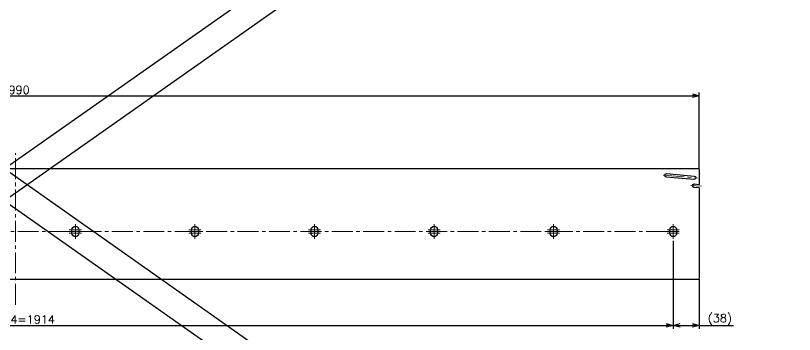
# Model space of a CAD drawing. Header units: millimetres. Extents: x 0 to 8235, y -19 to 2332.
# Drawn here: x 1764 to 2897, y 907 to 1371 of the extents above; entities that cross this region are included whole.
import ezdxf
from ezdxf import colors
from ezdxf.entities.mleader import LeaderData, LeaderLine
from ezdxf.enums import TextEntityAlignment as Align
from ezdxf.math import Vec2, Vec3

# ---------------------------------------------------------------- set-up
doc = ezdxf.new("R2010")
doc.units = ezdxf.units.MM
doc.header["$LTSCALE"] = 1.6
doc.header["$PDMODE"] = 99
doc.header["$PDSIZE"] = 1
doc.linetypes.add('CENTER2', pattern=[28.575000000000003, 19.05, -3.175, 3.175, -3.175])
doc.layers.add('05_CENTER', color=4, linetype='CENTER2', lineweight=13)
doc.layers.add('08_DIM', color=3, linetype='Continuous', lineweight=13)
doc.styles.add('KSS_TXT', font='txt.shx', dxfattribs={"bigfont": 'extfont2.shx'})
doc.styles.get("Standard").update_dxf_attribs({"font": 'txt.shx', "bigfont": 'extfont2.shx'})
doc.dimstyles.new('KSS_DIM', dxfattribs={"dimscale": 4, "dimtxt": 3, "dimasz": 2.5, "dimexe": 1.25, "dimexo": 0.625, "dimtad": 1, "dimdsep": 46, "dimtxsty": 'KSS_TXT', "dimblk": 'OPEN30', "dimcen": 0, "dimazin": 2, "dimtfac": 0.75, "dimtmove": 0, "dimatfit": 3, "dimldrblk": 'OPEN30', "dimfxl": 1.25, "dimtolj": 1, "dimarcsym": 0})

# ---------------------------------------------------------------- blocks, each defined once
blk = doc.blocks.new('_Open30')
at = {"color": 0, "linetype": 'ByBlock', "lineweight": -2}
for p, q in [((-1, 0.26794919), (0, 0)), ((0, 0), (-1, -0.26794919)), ((0, 0), (-1, 0))]:
    blk.add_line(p, q, dxfattribs=at)
blk = doc.blocks.new('*D195')
at = {"layer": '08_DIM', "color": 0, "lineweight": -2, "transparency": 16777216}
for p, q in [((768.9912116957566, 1148.197280512963), (768.9912116957566, 1259.413194545744)), ((2758.991211695757, 1148.197280512961), (2758.991211695757, 1259.413194545744)), ((778.9912116957566, 1254.413194545744), (2748.991211695757, 1254.413194545744))]:
    blk.add_line(p, q, dxfattribs=at)
at = {"layer": 'Defpoints', "color": 0, "transparency": 16777216}
for p in [(2758.991211695757, 1254.413194545744), (768.9912116957566, 1145.697280512963), (2758.991211695757, 1145.697280512961)]:
    blk.add_point(p, dxfattribs=at)
at = {"layer": '08_DIM', "color": 0, "lineweight": -2, "transparency": 16777216, "xscale": 10, "yscale": 10, "zscale": 10, "rotation": 180}
blk.add_blockref('_Open30', (768.9912116957566, 1254.413194545744), dxfattribs=at)
at = {"layer": '08_DIM', "color": 0, "lineweight": -2, "transparency": 16777216, "xscale": 10, "yscale": 10, "zscale": 10}
blk.add_blockref('_Open30', (2758.991211695757, 1254.413194545744), dxfattribs=at)
at = {"layer": '08_DIM', "color": 0, "transparency": 16777216, "insert": (1763.991211695757, 1262.913194545744), "char_height": 12, "attachment_point": 5, "style": 'KSS_TXT'}
blk.add_mtext('\\A1;1990', dxfattribs=at)
blk = doc.blocks.new('*D198')
at = {"layer": '08_DIM', "color": 0, "lineweight": -2, "transparency": 16777216}
for p, q in [((806.9912117074637, 1043.33497902952), (806.9912117074637, 914.9765645420275)), ((2720.99121168405, 1043.334979029516), (2720.99121168405, 914.9765645420275)), ((816.9912117074637, 919.9765645420275), (2710.99121168405, 919.9765645420275))]:
    blk.add_line(p, q, dxfattribs=at)
at = {"layer": 'Defpoints', "color": 0, "transparency": 16777216}
for p in [(806.9912117074637, 1045.83497902952), (2720.99121168405, 1045.834979029516), (2720.99121168405, 919.9765645420275)]:
    blk.add_point(p, dxfattribs=at)
at = {"layer": '08_DIM', "color": 0, "lineweight": -2, "transparency": 16777216, "xscale": 10, "yscale": 10, "zscale": 10, "rotation": 180}
blk.add_blockref('_Open30', (806.9912117074637, 919.9765645420275), dxfattribs=at)
at = {"layer": '08_DIM', "color": 0, "lineweight": -2, "transparency": 16777216, "xscale": 10, "yscale": 10, "zscale": 10}
blk.add_blockref('_Open30', (2720.99121168405, 919.9765645420275), dxfattribs=at)
at = {"layer": '08_DIM', "color": 0, "transparency": 16777216, "insert": (1763.991211695757, 928.4765645420275), "char_height": 12, "attachment_point": 5, "style": 'KSS_TXT'}
blk.add_mtext('\\A1;11x174=1914', dxfattribs=at)
blk = doc.blocks.new('*D199')
at = {"layer": '08_DIM', "color": 0, "lineweight": -2, "transparency": 16777216}
for p, q in [((2720.99121168405, 1043.33497902952), (2720.99121168405, 914.9765645420275)), ((2758.991211695757, 987.1972805129371), (2758.991211695757, 914.9765645420275)), ((2730.99121168405, 919.9765645420275), (2748.991211695757, 919.9765645420275)), ((2758.991211695757, 919.9765645420275), (2808.991211695757, 919.9765645420275))]:
    blk.add_line(p, q, dxfattribs=at)
at = {"layer": 'Defpoints', "color": 0, "transparency": 16777216}
for p in [(2720.99121168405, 1045.83497902952), (2758.991211695757, 989.6972805129371), (2758.991211695757, 919.9765645420275)]:
    blk.add_point(p, dxfattribs=at)
at = {"layer": '08_DIM', "color": 0, "lineweight": -2, "transparency": 16777216, "xscale": 10, "yscale": 10, "zscale": 10, "rotation": 180}
blk.add_blockref('_Open30', (2720.99121168405, 919.9765645420275), dxfattribs=at)
at = {"layer": '08_DIM', "color": 0, "lineweight": -2, "transparency": 16777216, "xscale": 10, "yscale": 10, "zscale": 10}
blk.add_blockref('_Open30', (2758.991211695757, 919.9765645420275), dxfattribs=at)
at = {"layer": '08_DIM', "color": 0, "transparency": 16777216, "insert": (2788.991211695757, 928.4765645420275), "char_height": 12, "attachment_point": 5, "style": 'KSS_TXT'}
blk.add_mtext('\\A1;(38)', dxfattribs=at)
blk = doc.blocks.new('*D207')
at = {"layer": '08_DIM', "color": 0, "lineweight": -2, "transparency": 16777216}
for p, q in [((333.6584173119936, 1074.008020373998), (253.9429013199782, 1074.008020373998)), ((333.088343968135, 1045.51548938805), (255.4833505560621, 1038.725932231486))]:
    blk.add_line(p, q, dxfattribs=at)
for start, end in [(177.1338219322041, 178.566910966102), (180, 185.0000000000021), (186.4330890339001, 187.866178067798)]:
    blk.add_arc((658.7594633754354, 1074.008020373998), 399.8165620554572, start, end, dxfattribs=at)
at = {"layer": 'Defpoints', "color": 0, "transparency": 16777216}
for p in [(336.1584173119936, 1074.008020373998), (4304.158417311994, 1074.008020373998), (259.1120436836907, 1062.379468117772), (435.0804810991267, 1054.438645155797), (335.5788307133644, 1045.733378744919)]:
    blk.add_point(p, dxfattribs=at)
at = {"layer": '08_DIM', "color": 0, "lineweight": -2, "transparency": 16777216, "xscale": 10, "yscale": 10, "zscale": 10}
for p, rotation in [((258.9429013199782, 1074.008020373998), 269.2834554830511), ((260.4643240465209, 1039.161710945225), 95.7165445169511)]:
    blk.add_blockref('_Open30', p, dxfattribs=dict(at, rotation=rotation))
at = {"layer": '08_DIM', "color": 0, "transparency": 16777216, "insert": (267.8236733802512, 1056.939395166117), "char_height": 12, "attachment_point": 5, "rotation": 272.5000000000011, "style": 'KSS_TXT'}
blk.add_mtext('\\A1;5%%d', dxfattribs=at)
blk = doc.blocks.new('AM_BALLOON1')
at = {"transparency": 16777216}
blk.add_circle((0, 0), 5, dxfattribs=at)
blk.add_attdef('B_NUMBER', text='', height=3, dxfattribs=at).set_placement((0, 0), align=Align.MIDDLE_CENTER)
blk = doc.blocks.new('_OPEN')
at = {"color": 0, "linetype": 'ByBlock'}
for p, q in [((-1, 0.1666666666666666), (0, 0)), ((0, 0), (-1, -0.1666666666666666)), ((0, 0), (-1, 0))]:
    blk.add_line(p, q, dxfattribs=at)

msp = doc.modelspace()

# ---------------------------------------------------------------- linework, layer by layer
for p, q in [((-8.093381893559126e-07, 2331.679199898026), (3312.803439188015, -1.126752522395691e-07)), ((-8.093381893559126e-07, 2331.679199898026), (3312.803439188015, -1.126752522395691e-07)), ((65.76244315169902, 2331.679199898026), (3378.565883149052, -1.126752522395691e-07)), ((3429.754315587989, 2331.679199898026), (116.9508755906363, -1.126752522395691e-07)), ((3495.516759549027, 2331.679199898026), (182.7133195516735, -1.126752522395691e-07))]:
    msp.add_line(p, q)
at = {"color": 0}
for points in [[(768.9912116957566, 1125.331943471196), (768.9912116957566, 1145.697280512961, -0.414213562373095), (771.9912116957566, 1148.697280512961), (2755.991211695757, 1148.697280512961, -0.414213562373095), (2758.991211695757, 1145.697280512961), (2758.991211695757, 1125.331943471196)], [(2758.991211695757, 1120.312844283479), (2751.26380907993, 1120.988904410864, -0.9999999999999999), (2751.699587793664, 1125.969877901323), (2758.991211695757, 1125.331943471196)], [(2758.991211695757, 1120.312844283479), (2758.991211695757, 989.6972805129371, -0.414213562373095), (2755.991211695757, 986.6972805129371), (771.9912116957566, 986.6972805129371, -0.414213562373095), (768.9912116957566, 989.6972805129371), (768.9912116957566, 1120.312844283479)]]:
    msp.add_lwpolyline(points, format="xyb", dxfattribs=at)
for points in [[(2751.111597003597, 1132.502674700958), (2711.263809079926, 1135.988904410864, -0.9999999999999999), (2711.699587793664, 1140.969877901323), (2751.547375717335, 1137.483648191417, -0.9999999999999999)], [(1855.991211693712, 1059.197280523547), (1855.991211693712, 1054.197280523547, -0.9999999999999999), (1845.991211693712, 1054.197280523547), (1845.991211693712, 1059.197280523547, -0.9999999999999999)], [(2029.991211693712, 1059.197280523547), (2029.991211693712, 1054.197280523547, -0.9999999999999999), (2019.991211693712, 1054.197280523547), (2019.991211693712, 1059.197280523547, -0.9999999999999999)], [(2203.991211693712, 1059.197280523547), (2203.991211693712, 1054.197280523547, -0.9999999999999999), (2193.991211693712, 1054.197280523547), (2193.991211693712, 1059.197280523547, -0.9999999999999999)], [(2377.991211693712, 1059.197280523547), (2377.991211693712, 1054.197280523547, -0.9999999999999999), (2367.991211693712, 1054.197280523547), (2367.991211693712, 1059.197280523547, -0.9999999999999999)], [(2551.991211693712, 1059.197280523547), (2551.991211693712, 1054.197280523547, -0.9999999999999999), (2541.991211693712, 1054.197280523547), (2541.991211693712, 1059.197280523547, -0.9999999999999999)], [(2725.991211693712, 1059.197280523547), (2725.991211693712, 1054.197280523547, -0.9999999999999999), (2715.991211693712, 1054.197280523547), (2715.991211693712, 1059.197280523547, -0.9999999999999999)]]:
    msp.add_lwpolyline(points, format="xyb", close=True, dxfattribs=at)
at = {"layer": '05_CENTER'}
for p, q in [((1763.9912116993, 950.1117746415184), (1763.9912116993, 1170.720978744366)), ((2706.530179809277, 1138.91259290386), (2756.281005002158, 1134.559959698421)), ((2746.530179809277, 1123.91259290386), (2762.257615696002, 1122.53662055744)), ((1850.99121168405, 1045.83497902952), (1850.99121168405, 1067.559582017582)), ((2024.99121168405, 1045.83497902952), (2024.99121168405, 1067.559582017582)), ((2198.99121168405, 1045.83497902952), (2198.99121168405, 1067.559582017582)), ((2372.99121168405, 1045.83497902952), (2372.99121168405, 1067.559582017582)), ((2546.99121168405, 1045.83497902952), (2546.99121168405, 1067.559582017582)), ((2720.99121168405, 1045.83497902952), (2720.99121168405, 1067.559582017582)), ((806.9912116977976, 1056.697280523536), (2720.991211693716, 1056.697280523536)), ((1842.18895439777, 1059.197591321879), (1859.793468989661, 1059.197591321879)), ((1842.18895439777, 1056.697280523536), (1859.793468989661, 1056.697280523536)), ((1842.18895439777, 1054.197591321879), (1859.793468989661, 1054.197591321879)), ((2016.18895439777, 1059.197591321879), (2033.793468989661, 1059.197591321879)), ((2016.18895439777, 1056.697280523536), (2033.793468989661, 1056.697280523536)), ((2016.18895439777, 1054.197591321879), (2033.793468989661, 1054.197591321879)), ((2190.18895439777, 1059.197591321879), (2207.793468989661, 1059.197591321879)), ((2190.18895439777, 1056.697280523536), (2207.793468989661, 1056.697280523536)), ((2190.18895439777, 1054.197591321879), (2207.793468989661, 1054.197591321879)), ((2364.18895439777, 1059.197591321879), (2381.793468989661, 1059.197591321879)), ((2364.18895439777, 1056.697280523536), (2381.793468989661, 1056.697280523536)), ((2364.18895439777, 1054.197591321879), (2381.793468989661, 1054.197591321879)), ((2538.18895439777, 1059.197591321879), (2555.793468989661, 1059.197591321879)), ((2538.18895439777, 1056.697280523536), (2555.793468989661, 1056.697280523536)), ((2538.18895439777, 1054.197591321879), (2555.793468989661, 1054.197591321879)), ((2712.18895439777, 1059.197591321879), (2729.793468989661, 1059.197591321879)), ((2712.18895439777, 1056.697280523536), (2729.793468989661, 1056.697280523536)), ((2712.18895439777, 1054.197591321879), (2729.793468989661, 1054.197591321879))]:
    msp.add_line(p, q, dxfattribs=at)

# ---------------------------------------------------------------- dimensions: what is measured, and where the dimension line sits
at = {"layer": '08_DIM'}
dim = msp.add_linear_dim(base=(2758.991211695757, 1254.413194545744), p1=(768.9912116957566, 1145.697280512963), p2=(2758.991211695757, 1145.697280512961), dimstyle='KSS_DIM', override={"dimarcsym": 1}, dxfattribs=at)
dim.commit()
dim.dimension.update_dxf_attribs({"geometry": '*D195', "text_midpoint": (1763.991211695757, 1262.913194545744)})
dim = msp.add_angular_dim_2l(base=(259.1120436836907, 1062.379468117772), line1=((435.0804810991267, 1054.438645155797), (335.5788307133644, 1045.733378744919)), line2=((336.1584173119936, 1074.008020373998), (4304.158417311994, 1074.008020373998)), dimstyle='KSS_DIM', override={"dimarcsym": 1}, dxfattribs=at)
dim.commit()
dim.dimension.update_dxf_attribs({"geometry": '*D207', "text_midpoint": (267.8236733802512, 1056.939395166117)})
dim = msp.add_linear_dim(base=(2720.99121168405, 919.9765645420275), p1=(806.9912117074637, 1045.83497902952), p2=(2720.99121168405, 1045.834979029516), text='11x174=<>', dimstyle='KSS_DIM', override={"dimarcsym": 1}, dxfattribs=at)
dim.commit()
dim.dimension.update_dxf_attribs({"geometry": '*D198', "text_midpoint": (1763.991211695757, 928.4765645420275)})
dim = msp.add_linear_dim(base=(2758.991211695757, 919.9765645420275), p1=(2720.99121168405, 1045.83497902952), p2=(2758.991211695757, 989.6972805129371), angle=180, text='(<>)', dimstyle='KSS_DIM', override={"dimarcsym": 1}, dxfattribs=at)
dim.commit()
dim.dimension.update_dxf_attribs({"geometry": '*D199', "text_midpoint": (2788.991211695757, 928.4765645420275)})

# ---------------------------------------------------------------- leaders
ml = msp.add_multileader_block('Standard', dxfattribs=at)
ml.set_content('AM_BALLOON1', color=256, scale=5)
ml.set_attribute('B_NUMBER', '81', width=0)
ml.set_leader_properties(color=256, linetype='ByLayer', lineweight=-1)
ml.set_arrow_properties(name='OPEN')
ml.build(insert=Vec2(0, 0))
ml.multileader.update_dxf_attribs({"leader_type": 0, "has_dogleg": 0, "text_right_attachment_type": 6, "dogleg_length": 0, "arrow_head_size": 10, "scale": 2.5, "block_connection_type": 1})
ctx = ml.context
ctx.base_point, ctx.scale, ctx.char_height, ctx.arrow_head_size, ctx.landing_gap_size, ctx.plane_origin = Vec3(5351.335902824731, 2114.506330318857), 2.5, 20, 10, 10, Vec3(5351.335902824731, 2114.506330318857)
ctx.right_attachment, ctx.attachment_type = 6, 1
notes = []
notes.append((ctx, [(0, (0, 0, 0), (0, 0), (1, 0), 1, [])]))
ctx.block.insert = Vec3(5351.335902824731, 2114.506330318857)
ml = msp.add_multileader_block('Standard', dxfattribs=at)
ml.set_content('AM_BALLOON1', color=256, scale=5)
ml.set_attribute('B_NUMBER', '82', width=0)
ml.set_leader_properties(color=256, linetype='ByLayer', lineweight=-1)
ml.set_arrow_properties(name='OPEN')
ml.build(insert=Vec2(0, 0))
ml.multileader.update_dxf_attribs({"leader_type": 0, "has_dogleg": 0, "text_right_attachment_type": 6, "dogleg_length": 0, "arrow_head_size": 10, "scale": 2.5, "block_connection_type": 1})
ctx = ml.context
ctx.base_point, ctx.scale, ctx.char_height, ctx.arrow_head_size, ctx.landing_gap_size, ctx.plane_origin = Vec3(5889.532033339589, 1730.666837572116), 2.5, 20, 10, 10, Vec3(5889.532033339589, 1730.666837572116)
ctx.right_attachment, ctx.attachment_type = 6, 1
notes.append((ctx, [(0, (0, 0, 0), (0, 0), (1, 0), 1, [])]))
ctx.block.insert = Vec3(5889.532033339589, 1730.666837572116)
ml = msp.add_multileader_block('Standard', dxfattribs=at)
ml.set_content('AM_BALLOON1', color=256, scale=5)
ml.set_attribute('B_NUMBER', '83', width=0)
ml.set_leader_properties(color=256, linetype='ByLayer', lineweight=-1)
ml.set_arrow_properties(name='OPEN')
ml.build(insert=Vec2(0, 0))
ml.multileader.update_dxf_attribs({"leader_type": 0, "has_dogleg": 0, "text_right_attachment_type": 6, "dogleg_length": 0, "arrow_head_size": 10, "scale": 2.5, "block_connection_type": 1})
ctx = ml.context
ctx.base_point, ctx.scale, ctx.char_height, ctx.arrow_head_size, ctx.landing_gap_size, ctx.plane_origin = Vec3(5710.776918065701, 1331.441276135914), 2.5, 20, 10, 10, Vec3(5710.776918065701, 1331.441276135914)
ctx.right_attachment, ctx.attachment_type = 6, 1
notes.append((ctx, [(0, (0, 0, 0), (0, 0), (1, 0), 1, [])]))
ctx.block.insert = Vec3(5710.776918065701, 1331.441276135914)
for ctx, leaders in notes:
    for number, flags, end, landing, length, lines in leaders:
        leader = LeaderData()
        leader.index, (leader.has_last_leader_line, leader.has_dogleg_vector, leader.attachment_direction) = number, flags
        leader.last_leader_point, leader.dogleg_vector, leader.dogleg_length = Vec3(end), Vec3(landing), length
        for number, points, colour, breaks in lines:
            line = LeaderLine()
            line.index, line.vertices, line.color, line.breaks = number, Vec3.list(points), colors.encode_raw_color(colour), breaks
            leader.lines.append(line)
        ctx.leaders.append(leader)

doc.saveas('drawing.dxf')
